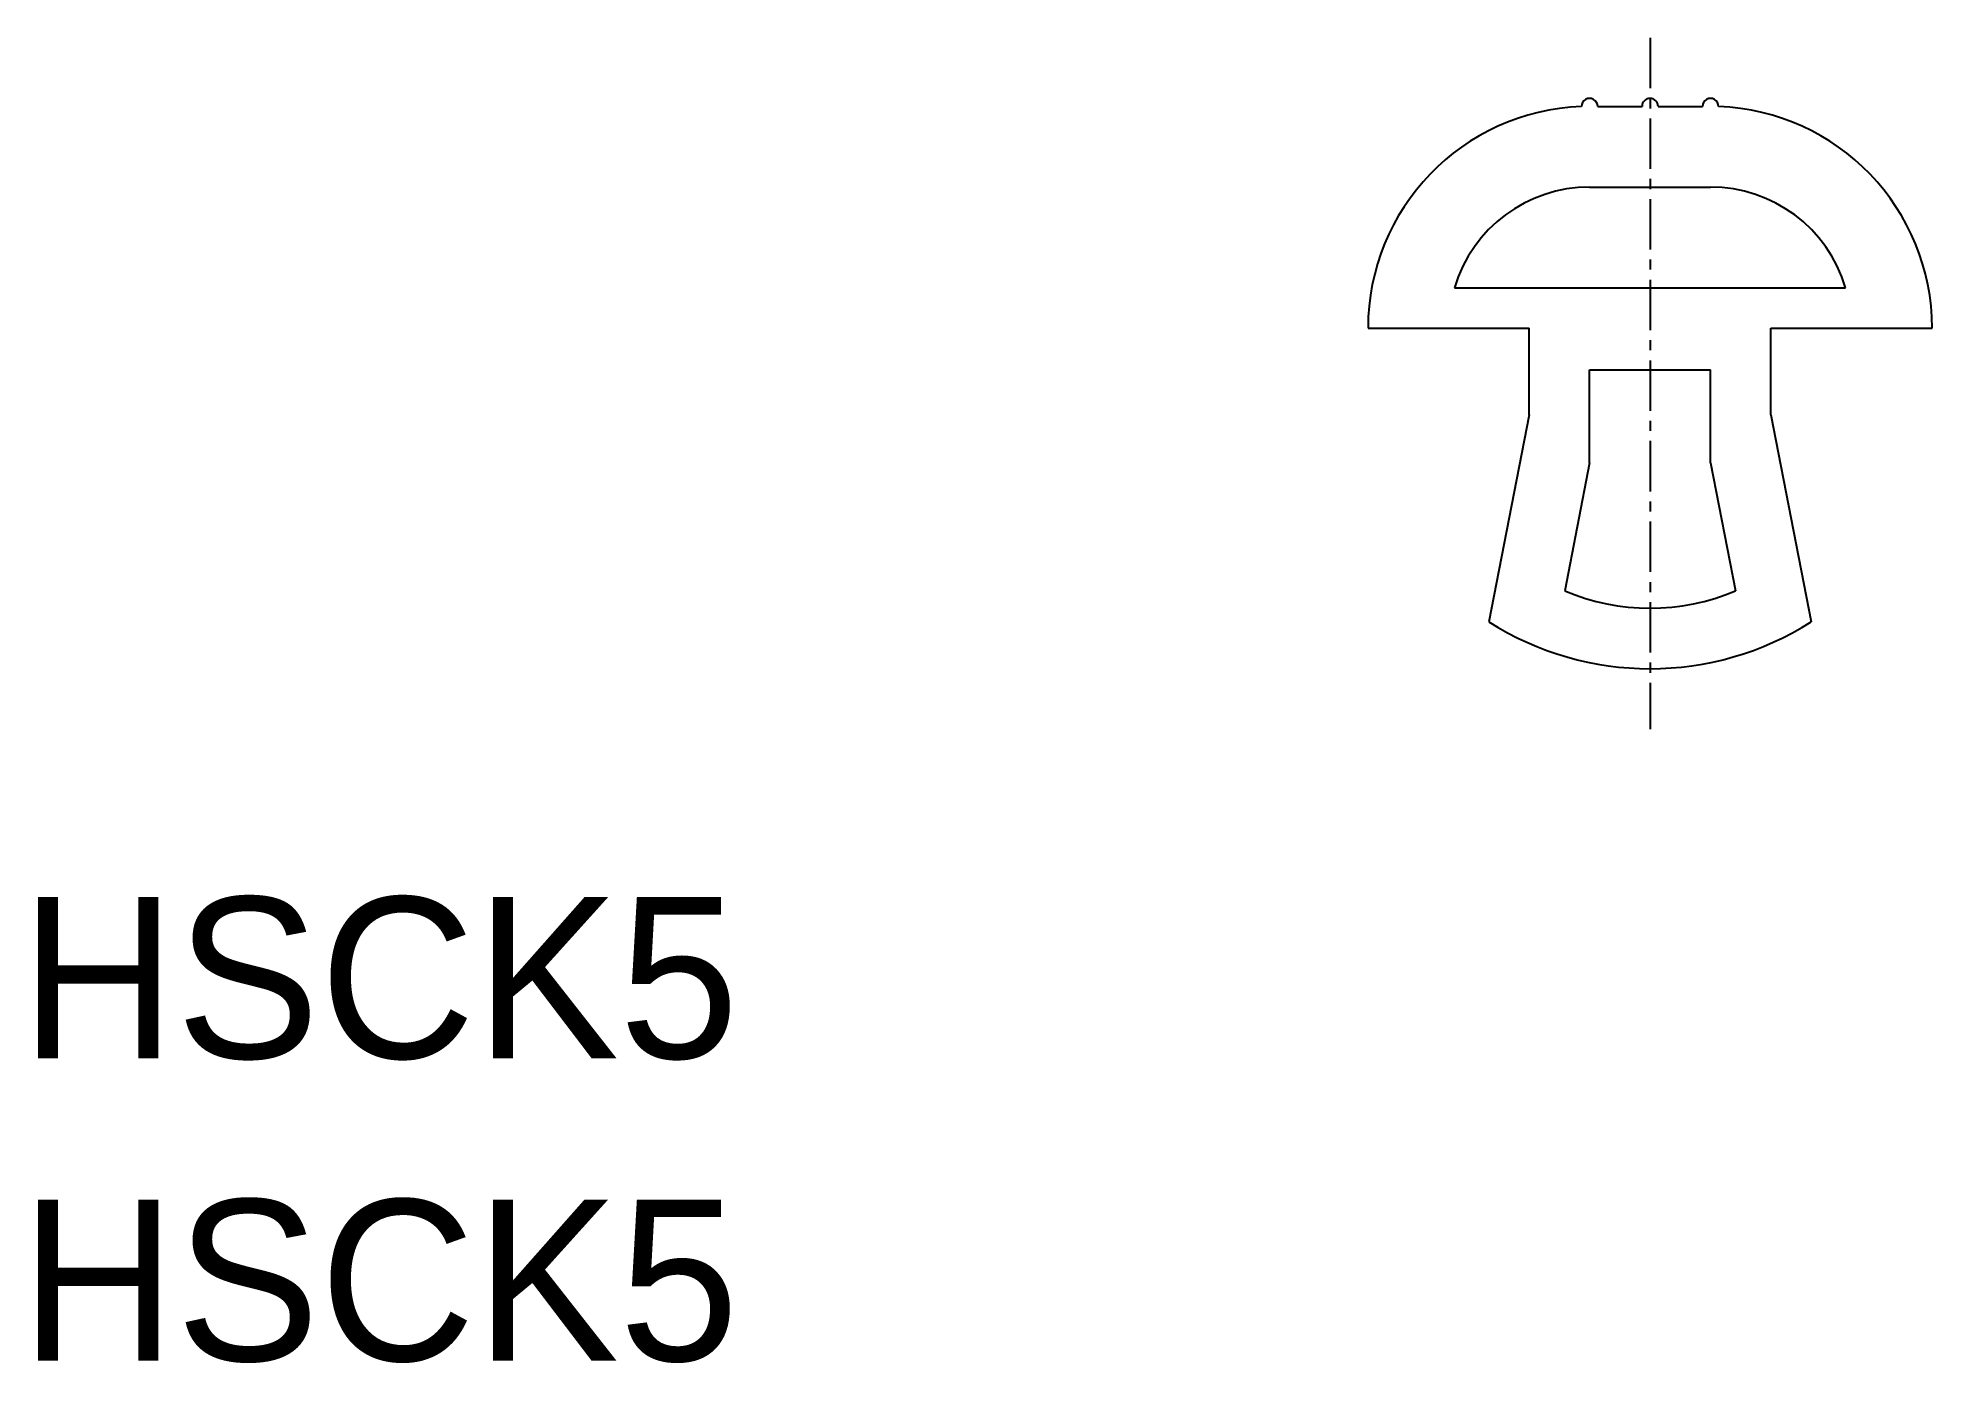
# Model space of a CAD drawing. Extents: x 0.4 to 47.5, y -0.1 to 32.8.
import ezdxf

# ---------------------------------------------------------------- set-up
doc = ezdxf.new("R2010")
doc.units = 0
doc.linetypes.add('CENTER', pattern=[2, 1.25, -0.25, 0.25, -0.25])
doc.layers.get('0').update_dxf_attribs({"linetype": 'CONTINUOUS'})
doc.layers.add('CENTER', color=1, linetype='CENTER')

msp = doc.modelspace()

# ---------------------------------------------------------------- linework, layer by layer
at = {"color": 7, "linetype": 'CONTINUOUS'}
for p, q in [((39.152, 31.121), (40.252, 31.121)), ((40.652, 31.121), (41.752, 31.121)), ((38.952, 29.121), (41.952, 29.121)), ((35.598, 26.621), (45.306, 26.621)), ((33.452, 25.621), (37.452, 25.621)), ((33.452, 25.621), (33.452, 25.621)), ((37.452, 23.471), (37.452, 25.621)), ((43.452, 25.621), (47.452, 25.621)), ((43.452, 23.471), (43.452, 25.621)), ((47.452, 25.621), (47.452, 25.621)), ((38.952, 24.586), (41.952, 24.586)), ((38.952, 22.278), (38.952, 24.586)), ((41.952, 22.278), (41.952, 24.586)), ((37.452, 23.471), (36.452, 18.336)), ((43.452, 23.471), (44.452, 18.336)), ((38.952, 22.278), (38.333, 19.1)), ((41.952, 22.278), (42.571, 19.1))]:
    msp.add_line(p, q, dxfattribs=at)
for centre, radius, start, end in [((38.952, 25.621), 5.5, 92.0836, 180), ((38.952, 31.121), 0.2, 0, 181.0418), ((40.452, 31.121), 0.2, 0, 180), ((41.952, 31.121), 0.2, 358.9582, 180), ((41.952, 25.621), 5.5, 0, 87.9164), ((38.952, 25.621), 3.5, 90, 163.3985), ((41.952, 25.621), 3.5, 16.6015, 90), ((40.452, 24.12), 5.449, 247.115, 292.885), ((40.452, 24.62), 7.449, 237.5203, 302.4797)]:
    msp.add_arc(centre, radius, start, end, dxfattribs=at)
at = {"layer": 'CENTER', "color": 1, "linetype": 'CENTER'}
msp.add_line((40.452, 32.821), (40.452, 15.671), dxfattribs=at)

# ---------------------------------------------------------------- texts
at = {"color": 7, "linetype": 'CONTINUOUS'}
for p in [(0, 7.504), (0, 0)]:
    msp.add_text('HSCK5', height=4, dxfattribs=at).set_placement(p)

doc.saveas('drawing.dxf')
